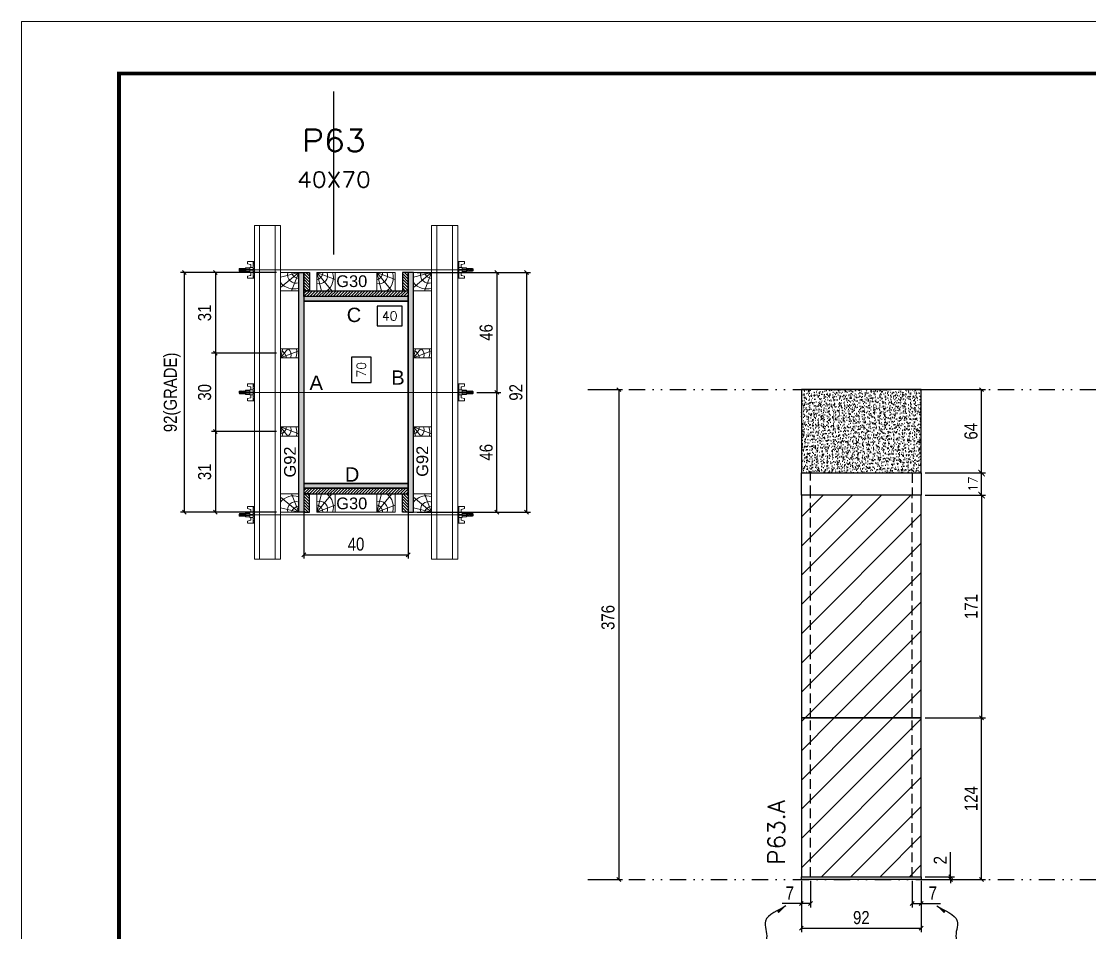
# Model space of a CAD drawing. Extents: x 2949 to 9230, y 1140 to 12527.
# Drawn here: x 7718 to 8537, y 6084 to 6784 of the extents above; entities that cross this region are included whole.
import ezdxf
from ezdxf.enums import TextEntityAlignment as Align

# ---------------------------------------------------------------- set-up
doc = ezdxf.new("R2010")
doc.units = 0
for name, pattern in [('DASHED', [0.75, 0.5, -0.25]), ('DIVIDE2', [0.625, 0.25, -0.125, 0, -0.125, 0, -0.125]), ('HIDDEN', [0.375, 0.25, -0.125])]:
    doc.linetypes.add(name, pattern=pattern)
for name, color, linetype in [('CHAPA', 1, 'Continuous'), ('COTA', 241, 'Continuous'), ('cotas', 4, 'Continuous'), ('MEIO_PONT', 93, 'Continuous'), ('Nível', 160, 'Continuous'), ('Painéis', 200, 'Continuous'), ('SARRAFO', 251, 'Continuous'), ('Sarrafo de Pressão', 42, 'HIDDEN'), ('Texto de Titulo', 7, 'Continuous'), ('Texto Qtd Sarr', 242, 'Continuous'), ('TEXTO_GERAL', 7, 'Continuous')]:
    doc.layers.add(name, color=color, linetype=linetype)
for name, color, linetype, lineweight in [('Folhas', 255, 'Continuous', 9), ('Hachura', 251, 'Continuous', 9), ('Madeira', 126, 'Continuous', 18), ('Perfil Metálico', 224, 'Continuous', 18), ('SARRAFO DE PRESSAO', 251, 'DASHED', 9), ('Texto Seção', 7, 'Continuous', 15)]:
    doc.layers.add(name, color=color, linetype=linetype, lineweight=lineweight)
doc.styles.add('ARIAL', font='arial.ttf')
doc.styles.add('COTA TECNICA', font='techl___.ttf', dxfattribs={"height": 10})
doc.styles.add('COTA TECNICA 2X', font='techl___.ttf', dxfattribs={"height": 10})
doc.styles.add('COTA TECNICA-50', font='techl___.ttf', dxfattribs={"height": 10})
doc.styles.add('REGUA-120', font='ROMANS.shx', dxfattribs={"height": 15})
doc.styles.add('ROMANS', font='romans.shx')
doc.styles.add('SANSSERIF', font='sas_____.pfb')
doc.styles.get("Standard").update_dxf_attribs({"font": 'arial.ttf'})
doc.dimstyles.new('COTA PAINEL-50', dxfattribs={"dimtxt": 10, "dimasz": 3, "dimexe": 3, "dimexo": 3, "dimgap": 3, "dimtad": 1, "dimdec": 1, "dimzin": 12, "dimdsep": 46, "dimtxsty": 'COTA TECNICA-50', "dimblk1": 'OBLIQUE', "dimblk2": 'OBLIQUE', "dimsah": 1, "dimcen": 0.9, "dimclrd": 4, "dimclre": 4, "dimclrt": 240, "dimadec": 1, "dimazin": 3, "dimtfac": 1, "dimtdec": 1, "dimtmove": 0, "dimatfit": 3, "dimfxl": 1, "dimtolj": 1, "dimtzin": 12, "dimarcsym": 0})
doc.dimstyles.new('Cota Paínel', dxfattribs={"dimtxt": 7, "dimasz": 5, "dimexe": 3, "dimexo": 3, "dimgap": 3, "dimtad": 1, "dimdec": 1, "dimzin": 12, "dimdsep": 46, "dimtxsty": 'ROMANS', "dimblk": 'ARCHTICK', "dimcen": 0, "dimclrd": 4, "dimclre": 4, "dimclrt": 1, "dimadec": 1, "dimazin": 3, "dimtfac": 1, "dimtdec": 1, "dimtmove": 0, "dimatfit": 3, "dimldrblk": 'OBLIQUE', "dimfxl": 1, "dimtolj": 1, "dimtzin": 12, "dimarcsym": 0})
doc.dimstyles.new('PAINEL', dxfattribs={"dimtxt": 10, "dimasz": 3, "dimexe": 3, "dimexo": 3, "dimgap": 3, "dimtad": 1, "dimdec": 1, "dimzin": 12, "dimdsep": 46, "dimtxsty": 'COTA TECNICA', "dimblk1": 'OBLIQUE', "dimblk2": 'OBLIQUE', "dimsah": 1, "dimcen": 0.9, "dimclrd": 4, "dimclre": 4, "dimclrt": 240, "dimadec": 1, "dimazin": 3, "dimtfac": 1, "dimtdec": 1, "dimtmove": 0, "dimatfit": 3, "dimfxl": 1, "dimtolj": 1, "dimtzin": 12, "dimarcsym": 0})
doc.dimstyles.new('SECAO PILAR', dxfattribs={"dimtxt": 10, "dimasz": 3, "dimexe": 3, "dimexo": 3, "dimgap": 3, "dimtad": 1, "dimdec": 1, "dimlfac": 0.5, "dimzin": 12, "dimdsep": 46, "dimtxsty": 'COTA TECNICA 2X', "dimblk1": 'OBLIQUE', "dimblk2": 'OBLIQUE', "dimsah": 1, "dimcen": 0.9, "dimclrd": 256, "dimclre": 256, "dimclrt": 256, "dimadec": 1, "dimazin": 3, "dimtfac": 1, "dimtdec": 1, "dimtmove": 0, "dimatfit": 3, "dimfxl": 1, "dimtolj": 1, "dimtzin": 12, "dimarcsym": 0})
doc.dimstyles.new('SECÇÃO 2', dxfattribs={"dimtxt": 7, "dimasz": 6, "dimexe": 0.18, "dimexo": 2, "dimgap": -4, "dimtad": 3, "dimdec": 1, "dimlfac": 0.5, "dimzin": 12, "dimdsep": 46, "dimtxsty": 'ROMANS', "dimblk": 'ARCHTICK', "dimcen": 0.09, "dimse1": 1, "dimse2": 1, "dimsd1": 1, "dimsd2": 1, "dimclrd": 180, "dimclre": 5, "dimclrt": 1, "dimadec": 0, "dimazin": 3, "dimtfac": 1, "dimtdec": 1, "dimtofl": 0, "dimtmove": 0, "dimatfit": 3, "dimldrblk": 'ARCHTICK', "dimfxl": 1, "dimtolj": 1, "dimtzin": 0, "dimarcsym": 0})
doc.dimstyles.get("Standard").update_dxf_attribs({"dimtxt": 0.18, "dimasz": 0.18, "dimexe": 0.18, "dimexo": 0.0625, "dimgap": 0.09, "dimtad": 0, "dimtih": 1, "dimtoh": 1, "dimdec": 4, "dimzin": 0, "dimdsep": 46, "dimtxsty": 'Standard', "dimcen": 0.09, "dimadec": 0, "dimazin": 0, "dimtfac": 1, "dimtdec": 4, "dimtofl": 0, "dimtmove": 0, "dimatfit": 3, "dimfxl": 1, "dimtolj": 1, "dimtzin": 0, "dimarcsym": 0})
pattern_1 = [(45, (-126071.967, -22713.47), (-11.2253202, 11.2253202), [])]

# ---------------------------------------------------------------- blocks, each defined once
blk = doc.blocks.new('9999999999')
at = {"layer": 'Folhas'}
blk.add_lwpolyline([(98138.98, 34190.21), (99623.98, 34190.21), (99623.98, 35240.21), (98138.98, 35240.21)], close=True, dxfattribs=at)
at = {"layer": 'Folhas', "color": 30, "const_width": 3}
blk.add_lwpolyline([(98213.98, 34230.21), (99583.98, 34230.21), (99583.98, 35200.21), (98213.98, 35200.21)], close=True, dxfattribs=at)
blk = doc.blocks.new('titulo1')
at = {"layer": 'Defpoints', "color": 252, "linetype": 'HIDDEN', "ltscale": 2}
blk.add_line((0, 0), (0, 125), dxfattribs=at)
at = {"layer": 'Defpoints', "style": 'ROMANS', "oblique": 15}
blk.add_attdef('FOLHA', text='', height=10, dxfattribs=at).set_placement((0, 15.58), align=Align.MIDDLE_CENTER)
at = {"layer": 'Texto Qtd Sarr', "color": 3, "style": 'ROMANS', "oblique": 15}
for tag, height, p in [('TITULO', 17, (0, 71.45)), ('SEÇÃO', 12, (0, 41.55))]:
    blk.add_attdef(tag, text='', height=height, dxfattribs=at).set_placement(p, align=Align.MIDDLE_CENTER)
blk = doc.blocks.new('_Oblique')
at = {"color": 0, "linetype": 'ByBlock', "lineweight": -2}
blk.add_line((-0.5, -0.5), (0.5, 0.5), dxfattribs=at)
blk = doc.blocks.new('*D1017')
at = {"layer": 'cotas', "color": 4, "linetype": 'ByBlock', "lineweight": -2, "transparency": 16777216}
for p, q in [((8155.19, 6501.14), (8178.91, 6501.14)), ((8175.91, 6501.14), (8175.91, 6125.14)), ((8155.19, 6125.14), (8178.91, 6125.14))]:
    blk.add_line(p, q, dxfattribs=at)
at = {"layer": 'Defpoints', "color": 0, "linetype": 'ByBlock', "transparency": 16777216}
for p in [(8152.19, 6501.14), (8152.19, 6125.14), (8175.91, 6125.14)]:
    blk.add_point(p, dxfattribs=at)
at = {"layer": 'cotas', "color": 4, "linetype": 'ByBlock', "lineweight": -2, "transparency": 16777216, "xscale": 3, "yscale": 3, "zscale": 3}
for p, rotation in [((8175.91, 6501.14), 90), ((8175.91, 6125.14), 270)]:
    blk.add_blockref('_Oblique', p, dxfattribs=dict(at, rotation=rotation))
at = {"layer": 'cotas', "color": 240, "linetype": 'ByBlock', "transparency": 16777216, "insert": (8167.69, 6326.23), "char_height": 10, "attachment_point": 5, "rotation": 90, "style": 'COTA TECNICA'}
blk.add_mtext('\\A1;376', dxfattribs=at)
blk = doc.blocks.new('*D724')
at = {"layer": 'COTA', "color": 180, "lineweight": -2, "transparency": 16777216}
for p, q in [((7985.84, 6526.07), (7970.84, 6526.07)), ((7970.84, 6526.07), (7970.84, 6506.74)), ((7985.84, 6506.74), (7985.84, 6526.07)), ((7970.84, 6506.74), (7985.84, 6506.74))]:
    blk.add_line(p, q, dxfattribs=at)
at = {"layer": 'Defpoints', "color": 0, "transparency": 16777216}
for p in [(7934.33, 6569.04), (7934.33, 6429.04), (7989.84, 6429.04)]:
    blk.add_point(p, dxfattribs=at)
at = {"layer": 'COTA', "color": 1, "transparency": 16777216, "insert": (7978.34, 6516.41), "char_height": 7, "attachment_point": 5, "rotation": 90, "style": 'ROMANS'}
blk.add_mtext('\\A1;70', dxfattribs=at)
blk = doc.blocks.new('_ArchTick')
at = {"color": 0, "linetype": 'ByBlock', "const_width": 0.15}
blk.add_lwpolyline([(-0.5, -0.5), (0.5, 0.5)], dxfattribs=at)
blk = doc.blocks.new('*D736')
at = {"layer": 'COTA', "lineweight": -2, "transparency": 16777216}
for p, q in [((8021.33, 6591.04), (8108.1, 6591.04)), ((8105.1, 6591.04), (8105.1, 6407.04)), ((8021.33, 6407.04), (8108.1, 6407.04))]:
    blk.add_line(p, q, dxfattribs=at)
at = {"layer": 'Defpoints', "color": 0, "transparency": 16777216}
for p in [(8018.33, 6591.04), (8018.33, 6407.04), (8105.1, 6407.04)]:
    blk.add_point(p, dxfattribs=at)
at = {"layer": 'COTA', "lineweight": -2, "transparency": 16777216, "xscale": 3, "yscale": 3, "zscale": 3}
for p, rotation in [((8105.1, 6591.04), 90), ((8105.1, 6407.04), 270)]:
    blk.add_blockref('_Oblique', p, dxfattribs=dict(at, rotation=rotation))
at = {"layer": 'COTA', "transparency": 16777216, "insert": (8097.02, 6499.04), "char_height": 10, "attachment_point": 5, "rotation": 90, "style": 'COTA TECNICA 2X'}
blk.add_mtext('\\A1;92', dxfattribs=at)
blk = doc.blocks.new('*D737')
at = {"layer": 'COTA', "lineweight": -2, "transparency": 16777216}
for p, q in [((8055.33, 6591.04), (8085.33, 6591.04)), ((8082.33, 6591.04), (8082.33, 6499.04)), ((8067.13, 6499.04), (8085.33, 6499.04))]:
    blk.add_line(p, q, dxfattribs=at)
at = {"layer": 'Defpoints', "color": 0, "transparency": 16777216}
for p in [(8052.33, 6591.04), (8064.13, 6499.04), (8082.33, 6499.04)]:
    blk.add_point(p, dxfattribs=at)
at = {"layer": 'COTA', "lineweight": -2, "transparency": 16777216, "xscale": 3, "yscale": 3, "zscale": 3}
for p, rotation in [((8082.33, 6591.04), 90), ((8082.33, 6499.04), 270)]:
    blk.add_blockref('_Oblique', p, dxfattribs=dict(at, rotation=rotation))
at = {"layer": 'COTA', "transparency": 16777216, "insert": (8074.23, 6545.04), "char_height": 10, "attachment_point": 5, "rotation": 90, "style": 'COTA TECNICA 2X'}
blk.add_mtext('\\A1;46', dxfattribs=at)
blk = doc.blocks.new('*D738')
at = {"layer": 'COTA', "lineweight": -2, "transparency": 16777216}
for p, q in [((8067.13, 6499.04), (8085.33, 6499.04)), ((8082.33, 6407.04), (8082.33, 6499.04)), ((8055.33, 6407.04), (8085.33, 6407.04))]:
    blk.add_line(p, q, dxfattribs=at)
at = {"layer": 'Defpoints', "color": 0, "transparency": 16777216}
for p in [(8064.13, 6499.04), (8082.33, 6499.04), (8052.33, 6407.04)]:
    blk.add_point(p, dxfattribs=at)
at = {"layer": 'COTA', "lineweight": -2, "transparency": 16777216, "xscale": 3, "yscale": 3, "zscale": 3}
for p, rotation in [((8082.33, 6499.04), 90), ((8082.33, 6407.04), 270)]:
    blk.add_blockref('_Oblique', p, dxfattribs=dict(at, rotation=rotation))
at = {"layer": 'COTA', "transparency": 16777216, "insert": (8074.23, 6453.04), "char_height": 10, "attachment_point": 5, "rotation": 90, "style": 'COTA TECNICA 2X'}
blk.add_mtext('\\A1;46', dxfattribs=at)
blk = doc.blocks.new('*D739')
at = {"layer": 'COTA', "color": 180, "lineweight": -2, "transparency": 16777216}
for p, q in [((8009.83, 6565.24), (7990.5, 6565.24)), ((7990.5, 6565.24), (7990.5, 6550.24)), ((8009.83, 6550.24), (8009.83, 6565.24)), ((7990.5, 6550.24), (8009.83, 6550.24))]:
    blk.add_line(p, q, dxfattribs=at)
at = {"layer": 'Defpoints', "color": 0, "transparency": 16777216}
for p in [(7934.33, 6569.04), (8014.33, 6569.04), (8014.33, 6546.24)]:
    blk.add_point(p, dxfattribs=at)
at = {"layer": 'COTA', "color": 1, "transparency": 16777216, "insert": (8000.16, 6557.74), "char_height": 7, "attachment_point": 5, "style": 'ROMANS'}
blk.add_mtext('\\A1;40', dxfattribs=at)
blk = doc.blocks.new('PONTALETE')
at = {"layer": 'Madeira'}
for q in [(2.71, 7), (7, 5.76), (7, 1.74)]:
    blk.add_line((0, 0), q, dxfattribs=at)
blk.add_lwpolyline([(0, 0), (7, 0), (7, 7), (0, 7)], close=True, dxfattribs=at)
for centre, radius, start, end in [((2.04, 0.06), 6.23, 37.2818, 109.0913), ((1.09, 0.9), 3.19, 343.603, 109.9847), ((-0.21, -0.78), 3.09, 14.6322, 86.0383)]:
    blk.add_arc(centre, radius, start, end, dxfattribs=at)
blk = doc.blocks.new('*D740')
at = {"layer": 'COTA', "lineweight": -2, "transparency": 16777216}
for p, q in [((7913.33, 6591.04), (7839.55, 6591.04)), ((7842.55, 6591.04), (7842.55, 6407.04)), ((7913.33, 6407.04), (7839.55, 6407.04))]:
    blk.add_line(p, q, dxfattribs=at)
at = {"layer": 'Defpoints', "color": 0, "transparency": 16777216}
for p in [(7916.33, 6591.04), (7842.55, 6407.04), (7916.33, 6407.04)]:
    blk.add_point(p, dxfattribs=at)
at = {"layer": 'COTA', "lineweight": -2, "transparency": 16777216, "xscale": 3, "yscale": 3, "zscale": 3}
for p, rotation in [((7842.55, 6591.04), 90), ((7842.55, 6407.04), 270)]:
    blk.add_blockref('_Oblique', p, dxfattribs=dict(at, rotation=rotation))
at = {"layer": 'COTA', "transparency": 16777216, "insert": (7833.33, 6499.04), "char_height": 10, "attachment_point": 5, "rotation": 90, "style": 'COTA TECNICA 2X'}
blk.add_mtext('\\A1;92(GRADE)', dxfattribs=at)
blk = doc.blocks.new('MEIO PONTALETE')
at = {"layer": 'Madeira'}
for q in [(2.71, 7), (3.5, 2.88), (3.5, 0.87)]:
    blk.add_line((0, 0), q, dxfattribs=at)
blk.add_lwpolyline([(0, 0), (3.5, 0), (3.5, 7), (0, 7)], close=True, dxfattribs=at)
for centre, radius, start, end in [((2.04, 0.06), 6.23, 76.4499, 109.0913), ((1.09, 0.9), 3.19, 40.9063, 109.9847), ((-0.21, -0.78), 3.09, 14.6322, 86.0383)]:
    blk.add_arc(centre, radius, start, end, dxfattribs=at)
blk = doc.blocks.new('*D741')
at = {"layer": 'COTA', "lineweight": -2, "transparency": 16777216}
for p, q in [((7913.33, 6469.04), (7863.39, 6469.04)), ((7866.39, 6469.04), (7866.39, 6407.04)), ((7913.33, 6407.04), (7863.39, 6407.04))]:
    blk.add_line(p, q, dxfattribs=at)
at = {"layer": 'Defpoints', "color": 0, "transparency": 16777216}
for p in [(7916.33, 6469.04), (7866.39, 6407.04), (7916.33, 6407.04)]:
    blk.add_point(p, dxfattribs=at)
at = {"layer": 'COTA', "lineweight": -2, "transparency": 16777216, "xscale": 3, "yscale": 3, "zscale": 3}
for p, rotation in [((7866.39, 6469.04), 90), ((7866.39, 6407.04), 270)]:
    blk.add_blockref('_Oblique', p, dxfattribs=dict(at, rotation=rotation))
at = {"layer": 'COTA', "transparency": 16777216, "insert": (7858.17, 6438.04), "char_height": 10, "attachment_point": 5, "rotation": 90, "style": 'COTA TECNICA 2X'}
blk.add_mtext('\\A1;31', dxfattribs=at)
blk = doc.blocks.new('C')
at = {"layer": 'Hachura', "color": 0}
for p, q in [((0, 3.22), (0, -3.22)), ((0.45, 3.22), (0, 3.22)), ((0.46, 3.16), (0, 3.16)), ((0.46, 3.05), (0, 3.05)), ((0.46, 2.88), (0, 2.88)), ((0, 2.75), (0, -1.16)), ((0.46, 2.65), (0, 2.65)), ((0.46, 2.23), (0, 2.23)), ((0.46, 1.51), (0, 1.51)), ((0.39, 0.49), (0.17, 0.49)), ((0.45, -3.23), (0.45, 3.22)), ((0.45, 3.22), (2.58, 3.22)), ((1.74, 0.97), (0.45, 0.97)), ((1.45, 0.1), (0.45, 0.1)), ((1.35, 1.94), (1.35, 0.96)), ((2.58, 2.39), (1.47, 2.09)), ((1.74, -0.97), (1.74, 0.97)), ((1.74, 0.97), (1.74, 0.84)), ((1.74, 0.97), (1.74, 0.84)), ((1.74, 0.84), (3.35, 0.84)), ((3.35, 0.45), (1.74, 0.45)), ((2.58, 3.22), (2.58, 2.39)), ((3.32, 0.84), (3.32, -0.84)), ((3.35, 0.84), (3.35, -0.84)), ((3.68, 0.45), (3.35, 0.45)), ((3.84, -0.52), (3.35, 0.45)), ((3.35, 0.06), (3.67, -0.57)), ((3.68, 0.45), (4.16, -0.52)), ((3.72, 0.5), (4.25, -0.57)), ((4.37, -0.55), (3.83, 0.53)), ((4.15, 0.45), (3.93, 0.45)), ((4.42, -0.52), (3.93, 0.45)), ((4.15, 0.45), (4.26, 0.45)), ((4.26, 0.45), (4.74, -0.52)), ((4.3, 0.5), (4.83, -0.57)), ((4.95, -0.55), (4.41, 0.53)), ((4.51, 0.45), (4.84, 0.45)), ((5, -0.52), (4.51, 0.45)), ((4.84, 0.45), (5.32, -0.52)), ((4.88, 0.5), (5.41, -0.57)), ((5.53, -0.55), (4.99, 0.53)), ((5.58, -0.52), (5.09, 0.45)), ((5.42, 0.45), (5.09, 0.45)), ((5.58, -0.52), (5.09, 0.45)), ((5.42, 0.45), (5.74, -0.19)), ((5.46, 0.5), (5.74, -0.07)), ((5.74, 0.19), (5.57, 0.53)), ((5.74, 0.32), (5.68, 0.45)), ((5.68, 0.45), (5.74, 0.45)), ((5.74, 0.45), (5.9, 0.29)), ((5.74, 0.45), (5.74, -0.52)), ((5.9, -0.36), (5.9, 0.29)), ((0.45, 0), (0, 0)), ((0.46, -1.52), (0, -1.52)), ((0.46, -2.23), (0, -2.23)), ((0.46, -2.65), (0, -2.65)), ((0.46, -2.88), (0, -2.88)), ((0.46, -3.05), (0, -3.05)), ((0.46, -3.16), (0, -3.16)), ((0, -3.22), (2.57, -3.22)), ((0.08, -0.48), (0.29, -0.48)), ((0.29, -0.48), (0.4, -0.48)), ((0.45, 0), (0.45, -0.97)), ((0.45, -0.16), (1.45, -0.16)), ((0.45, -0.65), (0.45, -0.32)), ((0.45, -3.23), (0.45, -0.65)), ((0.45, -0.97), (1.74, -0.97)), ((1.35, -1.94), (1.35, -0.97)), ((2.58, -2.39), (1.47, -2.1)), ((3.35, -0.32), (1.74, -0.32)), ((3.35, -0.84), (1.74, -0.84)), ((2.58, -3.23), (2.58, -2.39)), ((3.35, -0.07), (3.58, -0.52)), ((3.35, -0.52), (3.58, -0.52)), ((3.84, -0.52), (4.16, -0.52)), ((4.42, -0.52), (4.74, -0.52)), ((4.63, -0.52), (4.74, -0.52)), ((5, -0.52), (5.32, -0.52)), ((5.58, -0.52), (5.74, -0.52)), ((5.74, -0.52), (5.9, -0.36)), ((5.74, -0.52), (5.74, -0.52))]:
    blk.add_line(p, q, dxfattribs=at)
for centre, radius, start, end in [((1.52, 1.94), 0.161, 104.7436, 180), ((1.44, -0.03), 0.129, 272.695, 87.305), ((3.81, 0.39), 0.143, 25.5688, 154.4312), ((4.39, 0.39), 0.143, 25.5688, 154.4312), ((4.97, 0.39), 0.143, 25.5688, 154.4312), ((5.55, 0.39), 0.143, 25.5688, 154.4312), ((0.17, -0.37), 0.174, 221.744, 317.8592), ((1.52, -1.94), 0.161, 180, 255.2564), ((3.71, -0.4), 0.174, 222.1408, 318.256), ((4.29, -0.4), 0.174, 222.1408, 318.256), ((4.87, -0.4), 0.174, 222.1408, 318.256), ((5.45, -0.4), 0.174, 222.1408, 318.256), ((5.61, -0.4), 0.174, 317.8592, 318.256)]:
    blk.add_arc(centre, radius, start, end, dxfattribs=at)
blk = doc.blocks.new('*D742')
at = {"layer": 'COTA', "lineweight": -2, "transparency": 16777216}
for p, q in [((7913.33, 6591.04), (7863.39, 6591.04)), ((7866.39, 6591.04), (7866.39, 6529.04)), ((7913.33, 6529.04), (7863.39, 6529.04))]:
    blk.add_line(p, q, dxfattribs=at)
at = {"layer": 'Defpoints', "color": 0, "transparency": 16777216}
for p in [(7916.33, 6591.04), (7866.39, 6529.04), (7916.33, 6529.04)]:
    blk.add_point(p, dxfattribs=at)
at = {"layer": 'COTA', "lineweight": -2, "transparency": 16777216, "xscale": 3, "yscale": 3, "zscale": 3}
for p, rotation in [((7866.39, 6591.04), 90), ((7866.39, 6529.04), 270)]:
    blk.add_blockref('_Oblique', p, dxfattribs=dict(at, rotation=rotation))
at = {"layer": 'COTA', "transparency": 16777216, "insert": (7858.17, 6560.04), "char_height": 10, "attachment_point": 5, "rotation": 90, "style": 'COTA TECNICA 2X'}
blk.add_mtext('\\A1;31', dxfattribs=at)
blk = doc.blocks.new('*D743')
at = {"layer": 'COTA', "lineweight": -2, "transparency": 16777216}
for p, q in [((7913.33, 6529.04), (7863.39, 6529.04)), ((7866.39, 6529.04), (7866.39, 6469.04)), ((7913.33, 6469.04), (7863.39, 6469.04))]:
    blk.add_line(p, q, dxfattribs=at)
at = {"layer": 'Defpoints', "color": 0, "transparency": 16777216}
for p in [(7916.33, 6529.04), (7866.39, 6469.04), (7916.33, 6469.04)]:
    blk.add_point(p, dxfattribs=at)
at = {"layer": 'COTA', "lineweight": -2, "transparency": 16777216, "xscale": 3, "yscale": 3, "zscale": 3}
for p, rotation in [((7866.39, 6529.04), 90), ((7866.39, 6469.04), 270)]:
    blk.add_blockref('_Oblique', p, dxfattribs=dict(at, rotation=rotation))
at = {"layer": 'COTA', "transparency": 16777216, "insert": (7858.17, 6499.04), "char_height": 10, "attachment_point": 5, "rotation": 90, "style": 'COTA TECNICA 2X'}
blk.add_mtext('\\A1;30', dxfattribs=at)
blk = doc.blocks.new('*D1021')
at = {"layer": 'COTA', "lineweight": -2, "transparency": 16777216}
for p, q in [((7934.33, 6422.44), (7934.33, 6371.4)), ((8014.33, 6422.44), (8014.33, 6371.4)), ((7934.33, 6374.4), (8014.33, 6374.4))]:
    blk.add_line(p, q, dxfattribs=at)
at = {"layer": 'Defpoints', "color": 0, "transparency": 16777216}
for p in [(7934.33, 6425.44), (8014.33, 6425.44), (8014.33, 6374.4)]:
    blk.add_point(p, dxfattribs=at)
at = {"layer": 'COTA', "lineweight": -2, "transparency": 16777216, "xscale": 3, "yscale": 3, "zscale": 3, "rotation": 180}
blk.add_blockref('_Oblique', (7934.33, 6374.4), dxfattribs=at)
at = {"layer": 'COTA', "lineweight": -2, "transparency": 16777216, "xscale": 3, "yscale": 3, "zscale": 3}
blk.add_blockref('_Oblique', (8014.33, 6374.4), dxfattribs=at)
at = {"layer": 'COTA', "transparency": 16777216, "insert": (7974.33, 6382.5), "char_height": 10, "attachment_point": 5, "style": 'COTA TECNICA 2X'}
blk.add_mtext('\\A1;40', dxfattribs=at)
blk = doc.blocks.new('*D333')
at = {"layer": 'COTA', "color": 4, "lineweight": -2, "transparency": 16777216}
for p, q in [((8316.04, 6124.14), (8316.04, 6084.69)), ((8408.04, 6124.14), (8408.04, 6084.69)), ((8316.04, 6087.69), (8408.04, 6087.69))]:
    blk.add_line(p, q, dxfattribs=at)
at = {"layer": 'Defpoints', "color": 0, "transparency": 16777216}
for p in [(8316.04, 6127.14), (8408.04, 6127.14), (8408.04, 6087.69)]:
    blk.add_point(p, dxfattribs=at)
at = {"layer": 'COTA', "color": 4, "lineweight": -2, "transparency": 16777216, "xscale": 3, "yscale": 3, "zscale": 3, "rotation": 180}
blk.add_blockref('_Oblique', (8316.04, 6087.69), dxfattribs=at)
at = {"layer": 'COTA', "color": 4, "lineweight": -2, "transparency": 16777216, "xscale": 3, "yscale": 3, "zscale": 3}
blk.add_blockref('_Oblique', (8408.04, 6087.69), dxfattribs=at)
at = {"layer": 'COTA', "color": 240, "transparency": 16777216, "insert": (8362.04, 6095.78), "char_height": 10, "attachment_point": 5, "style": 'COTA TECNICA'}
blk.add_mtext('\\A1;92', dxfattribs=at)
blk = doc.blocks.new('*D334')
at = {"layer": 'COTA', "color": 4, "lineweight": -2, "transparency": 16777216}
for p, q in [((8411.04, 6501.14), (8457.28, 6501.14)), ((8454.28, 6437.14), (8454.28, 6501.14)), ((8411.04, 6437.14), (8457.28, 6437.14))]:
    blk.add_line(p, q, dxfattribs=at)
at = {"layer": 'Defpoints', "color": 0, "transparency": 16777216}
for p in [(8408.04, 6501.14), (8454.28, 6501.14), (8408.04, 6437.14)]:
    blk.add_point(p, dxfattribs=at)
at = {"layer": 'COTA', "color": 4, "lineweight": -2, "transparency": 16777216, "xscale": 3, "yscale": 3, "zscale": 3}
for p, rotation in [((8454.28, 6501.14), 90), ((8454.28, 6437.14), 270)]:
    blk.add_blockref('_Oblique', p, dxfattribs=dict(at, rotation=rotation))
at = {"layer": 'COTA', "color": 240, "transparency": 16777216, "insert": (8446.18, 6469.14), "char_height": 10, "attachment_point": 5, "rotation": 90, "style": 'COTA TECNICA'}
blk.add_mtext('\\A1;64', dxfattribs=at)
blk = doc.blocks.new('*D335')
at = {"layer": 'COTA', "color": 4, "lineweight": -2, "transparency": 16777216}
for p, q in [((8323.04, 6124.14), (8323.04, 6103.63)), ((8316.04, 6122.14), (8316.04, 6103.63)), ((8316.04, 6106.63), (8301.31, 6106.63)), ((8323.04, 6106.63), (8316.04, 6106.63))]:
    blk.add_line(p, q, dxfattribs=at)
at = {"layer": 'Defpoints', "color": 0, "transparency": 16777216}
for p in [(8316.04, 6125.14), (8323.04, 6127.14), (8316.04, 6106.63)]:
    blk.add_point(p, dxfattribs=at)
at = {"layer": 'COTA', "color": 4, "lineweight": -2, "transparency": 16777216, "xscale": 3, "yscale": 3, "zscale": 3, "rotation": 180}
blk.add_blockref('_Oblique', (8316.04, 6106.63), dxfattribs=at)
at = {"layer": 'COTA', "color": 4, "lineweight": -2, "transparency": 16777216, "xscale": 3, "yscale": 3, "zscale": 3}
blk.add_blockref('_Oblique', (8323.04, 6106.63), dxfattribs=at)
at = {"layer": 'COTA', "color": 240, "transparency": 16777216, "insert": (8307.18, 6114.71), "char_height": 10, "attachment_point": 5, "style": 'COTA TECNICA-50'}
blk.add_mtext('\\A1;7', dxfattribs=at)
blk = doc.blocks.new('*D336')
at = {"layer": 'COTA', "color": 4, "lineweight": -2, "transparency": 16777216}
for p, q in [((8401.04, 6124.14), (8401.04, 6103.63)), ((8408.04, 6122.14), (8408.04, 6103.63)), ((8401.04, 6106.63), (8408.04, 6106.63)), ((8408.04, 6106.63), (8422.77, 6106.63))]:
    blk.add_line(p, q, dxfattribs=at)
at = {"layer": 'Defpoints', "color": 0, "transparency": 16777216}
for p in [(8401.04, 6127.14), (8408.04, 6125.14), (8408.04, 6106.63)]:
    blk.add_point(p, dxfattribs=at)
at = {"layer": 'COTA', "color": 4, "lineweight": -2, "transparency": 16777216, "xscale": 3, "yscale": 3, "zscale": 3, "rotation": 180}
blk.add_blockref('_Oblique', (8401.04, 6106.63), dxfattribs=at)
at = {"layer": 'COTA', "color": 4, "lineweight": -2, "transparency": 16777216, "xscale": 3, "yscale": 3, "zscale": 3}
blk.add_blockref('_Oblique', (8408.04, 6106.63), dxfattribs=at)
at = {"layer": 'COTA', "color": 240, "transparency": 16777216, "insert": (8416.91, 6114.71), "char_height": 10, "attachment_point": 5, "style": 'COTA TECNICA-50'}
blk.add_mtext('\\A1;7', dxfattribs=at)
blk = doc.blocks.new('*D337')
at = {"layer": 'COTA', "color": 4, "lineweight": -2, "transparency": 16777216}
for p, q in [((8411.04, 6249.14), (8457.28, 6249.14)), ((8454.28, 6125.14), (8454.28, 6249.14)), ((8411.04, 6125.14), (8457.28, 6125.14))]:
    blk.add_line(p, q, dxfattribs=at)
at = {"layer": 'Defpoints', "color": 0, "transparency": 16777216}
for p in [(8408.04, 6249.14), (8454.28, 6249.14), (8408.04, 6125.14)]:
    blk.add_point(p, dxfattribs=at)
at = {"layer": 'COTA', "color": 4, "lineweight": -2, "transparency": 16777216, "xscale": 3, "yscale": 3, "zscale": 3}
for p, rotation in [((8454.28, 6249.14), 90), ((8454.28, 6125.14), 270)]:
    blk.add_blockref('_Oblique', p, dxfattribs=dict(at, rotation=rotation))
at = {"layer": 'COTA', "color": 240, "transparency": 16777216, "insert": (8446.21, 6187.14), "char_height": 10, "attachment_point": 5, "rotation": 90, "style": 'COTA TECNICA-50'}
blk.add_mtext('\\A1;124', dxfattribs=at)
blk = doc.blocks.new('*D338')
at = {"layer": 'COTA', "color": 4, "lineweight": -2, "transparency": 16777216}
for p, q in [((8430.57, 6127.14), (8430.57, 6145.94)), ((8411.04, 6127.14), (8433.57, 6127.14)), ((8411.04, 6125.14), (8433.57, 6125.14)), ((8430.57, 6125.14), (8430.57, 6127.14)), ((8430.57, 6125.14), (8430.57, 6122.14))]:
    blk.add_line(p, q, dxfattribs=at)
at = {"layer": 'Defpoints', "color": 0, "transparency": 16777216}
for p in [(8408.04, 6127.14), (8408.04, 6125.14), (8430.57, 6125.14)]:
    blk.add_point(p, dxfattribs=at)
at = {"layer": 'COTA', "color": 4, "lineweight": -2, "transparency": 16777216, "xscale": 3, "yscale": 3, "zscale": 3}
for p, rotation in [((8430.57, 6127.14), 270), ((8430.57, 6125.14), 90)]:
    blk.add_blockref('_Oblique', p, dxfattribs=dict(at, rotation=rotation))
at = {"layer": 'COTA', "color": 240, "transparency": 16777216, "insert": (8422.57, 6139.89), "char_height": 10, "attachment_point": 5, "rotation": 90, "style": 'COTA TECNICA-50'}
blk.add_mtext('\\A1;2', dxfattribs=at)
blk = doc.blocks.new('*D339')
at = {"layer": 'COTA', "color": 4, "linetype": 'ByBlock', "lineweight": -2, "transparency": 16777216}
for p, q in [((8411.04, 6420.14), (8457.28, 6420.14)), ((8454.28, 6420.14), (8454.28, 6249.14)), ((8411.04, 6249.14), (8457.28, 6249.14))]:
    blk.add_line(p, q, dxfattribs=at)
at = {"layer": 'Defpoints', "color": 0, "linetype": 'ByBlock', "transparency": 16777216}
for p in [(8408.04, 6420.14), (8408.04, 6249.14), (8454.28, 6249.14)]:
    blk.add_point(p, dxfattribs=at)
at = {"layer": 'COTA', "color": 4, "linetype": 'ByBlock', "lineweight": -2, "transparency": 16777216, "xscale": 3, "yscale": 3, "zscale": 3}
for p, rotation in [((8454.28, 6420.14), 90), ((8454.28, 6249.14), 270)]:
    blk.add_blockref('_Oblique', p, dxfattribs=dict(at, rotation=rotation))
at = {"layer": 'COTA', "color": 240, "linetype": 'ByBlock', "transparency": 16777216, "insert": (8446.21, 6334.64), "char_height": 10, "attachment_point": 5, "rotation": 90, "style": 'COTA TECNICA'}
blk.add_mtext('\\A1;171', dxfattribs=at)
blk = doc.blocks.new('*D1091')
at = {"layer": 'COTA', "color": 4, "lineweight": -2, "transparency": 16777216}
for p, q in [((8411.04, 6437.14), (8457.28, 6437.14)), ((8454.28, 6420.14), (8454.28, 6437.14)), ((8411.04, 6420.14), (8457.28, 6420.14))]:
    blk.add_line(p, q, dxfattribs=at)
at = {"layer": 'Defpoints', "color": 0, "transparency": 16777216}
for p in [(8408.04, 6437.14), (8454.28, 6437.14), (8408.04, 6420.14)]:
    blk.add_point(p, dxfattribs=at)
at = {"layer": 'COTA', "color": 4, "lineweight": -2, "transparency": 16777216, "xscale": 5, "yscale": 5, "zscale": 5}
for p, rotation in [((8454.28, 6437.14), 90), ((8454.28, 6420.14), 270)]:
    blk.add_blockref('_ArchTick', p, dxfattribs=dict(at, rotation=rotation))
at = {"layer": 'COTA', "color": 1, "transparency": 16777216, "insert": (8447.78, 6428.64), "char_height": 7, "attachment_point": 5, "rotation": 90, "style": 'ROMANS'}
blk.add_mtext('\\A1;17', dxfattribs=at)

msp = doc.modelspace()

# ---------------------------------------------------------------- hatches: boundary and pattern name
at = {"layer": 'COTA', "linetype": 'ByBlock'}
h = msp.add_hatch(dxfattribs=at)
h.set_pattern_fill('AR-CONC', color=256, scale=0.03)
h.set_pattern_definition([(50, (-123095.7396, -22698.2705), (5.46554007, -0.47817257), [0.5715, -6.2865]), (355, (-123095.7396, -22698.2705), (-1.05730264, 5.73170536), [0.4572, -5.02921753]), (100.4514447, (-123095.284, -22698.3104), (4.40823741, 5.25353256), [0.48570026, -5.34270734]), (46.1842, (-123095.7396, -22696.7465), (8.13237123, -1.26126984), [0.85725, -9.42975]), (96.6355576, (-123095.062, -22696.852), (7.122124, 7.42278374), [0.7285507, -8.01406824]), (351.184151, (-123095.7396, -22696.7465), (7.122124, 7.42278374), [0.685799, -7.54379196]), (21, (-123094.9776, -22697.1275), (4.54843174, -3.06795595), [0.5715, -6.2865]), (326, (-123094.9776, -22697.1275), (1.85406085, 5.52563898), [0.4572, -5.0292]), (71.451445, (-123094.5985, -22697.383), (6.40249258, 2.45768307), [0.48570026, -5.34269813]), (37.5, (-123095.7396, -22698.2705), (0.092658098, 2.536651166), [0, -4.96824, 0, -5.1054, 0, -5.04825]), (7.5, (-123095.7396, -22698.2705), (2.004589875, 3.005417245), [0, -2.91084, 0, -4.85394, 0, -1.92405]), (327.5, (-123097.4388, -22698.2705), (4.067717855, -0.17186232), [0, -1.905, 0, -5.9436, 0, -7.8867]), (317.5, (-123098.201, -22698.2705), (4.44387544, 0.76279473), [0, -2.4765, 0, -3.94716, 0, -5.6007])])
h.paths.add_polyline_path([(8316.04, 6437.14), (8408.04, 6437.14), (8408.04, 6501.14), (8316.04, 6501.14)])
at = {"layer": 'Hachura'}
h = msp.add_hatch(color=256, dxfattribs=at)
h.dxf.hatch_style = 1
h.paths.add_polyline_path([(7934.33, 6407.04), (7930.33, 6407.04), (7930.33, 6591.04), (7934.33, 6591.04)])
h = msp.add_hatch(color=256, dxfattribs=at)
h.dxf.hatch_style = 1
h.paths.add_polyline_path([(7934.33, 6407.04), (7930.33, 6407.04), (7930.33, 6591.04), (7934.33, 6591.04)])
h = msp.add_hatch(dxfattribs=at)
h.set_pattern_fill('ANSI31', color=256, scale=0.5, angle=90, style=0)
h.set_pattern_definition([(135, (-14957.0793, 15714.989), (-1.12253202, -1.12253202), [])])
h.paths.add_polyline_path([(7934.33, 6577.04), (7938.73, 6577.04), (7938.73, 6591.04), (7934.33, 6591.04)])
h = msp.add_hatch(dxfattribs=at)
h.set_pattern_fill('ANSI31', color=256, scale=0.5, angle=90, style=0)
h.set_pattern_definition([(135, (-14915.0793, 15714.989), (-1.12253202, -1.12253202), [])])
h.paths.add_polyline_path([(8014.33, 6577.04), (8009.93, 6577.04), (8009.93, 6591.04), (8014.33, 6591.04)])
h = msp.add_hatch(color=256, dxfattribs=at)
h.dxf.hatch_style = 1
h.paths.add_polyline_path([(8014.33, 6407.04), (8018.33, 6407.04), (8018.33, 6591.04), (8014.33, 6591.04)])
h = msp.add_hatch(color=256, dxfattribs=at)
h.dxf.hatch_style = 1
h.paths.add_polyline_path([(8014.33, 6407.04), (8018.33, 6407.04), (8018.33, 6591.04), (8014.33, 6591.04)])
h = msp.add_hatch(dxfattribs=at)
h.set_pattern_fill('ANSI31', color=256, scale=0.5, style=0)
h.set_pattern_definition([(45, (17108.2807, 29502.0454), (-1.12253202, 1.12253202), [])])
h.paths.add_polyline_path([(8014.33, 6572.64), (8014.33, 6577.04), (7934.33, 6577.04), (7934.33, 6572.64)])
h = msp.add_hatch(color=256, dxfattribs=at)
h.dxf.hatch_style = 1
h.paths.add_polyline_path([(7934.33, 6572.64), (7934.33, 6569.04), (8014.33, 6569.04), (8014.33, 6572.64)])
h = msp.add_hatch(color=256, dxfattribs=at)
h.dxf.hatch_style = 1
h.paths.add_polyline_path([(7934.33, 6572.64), (7934.33, 6569.04), (8014.33, 6569.04), (8014.33, 6572.64)])
h = msp.add_hatch(color=256, dxfattribs=at)
h.dxf.hatch_style = 1
h.paths.add_polyline_path([(7934.33, 6429.04), (7934.33, 6425.44), (8014.33, 6425.44), (8014.33, 6429.04)])
h = msp.add_hatch(color=256, dxfattribs=at)
h.dxf.hatch_style = 1
h.paths.add_polyline_path([(7934.33, 6429.04), (7934.33, 6425.44), (8014.33, 6425.44), (8014.33, 6429.04)])
h = msp.add_hatch(dxfattribs=at)
h.set_pattern_fill('ANSI31', color=256, scale=0.5, style=0)
h.set_pattern_definition([(45, (17108.2807, 29528.0454), (-1.12253202, 1.12253202), [])])
h.paths.add_polyline_path([(8014.33, 6425.44), (8014.33, 6421.04), (7934.33, 6421.04), (7934.33, 6425.44)])
h = msp.add_hatch(dxfattribs=at)
h.set_pattern_fill('ANSI31', color=256, scale=0.5, angle=90, style=0)
h.set_pattern_definition([(135, (-14957.0793, 15909.989), (-1.12253202, -1.12253202), [])])
h.paths.add_polyline_path([(7934.33, 6421.04), (7938.73, 6421.04), (7938.73, 6407.04), (7934.33, 6407.04)])
h = msp.add_hatch(dxfattribs=at)
h.set_pattern_fill('ANSI31', color=256, scale=0.5, angle=90, style=0)
h.set_pattern_definition([(135, (-14915.0793, 15909.989), (-1.12253202, -1.12253202), [])])
h.paths.add_polyline_path([(8014.33, 6421.04), (8009.93, 6421.04), (8009.93, 6407.04), (8014.33, 6407.04)])
at = {"layer": 'Hachura', "linetype": 'ByBlock'}
h = msp.add_hatch(dxfattribs=at)
h.set_pattern_fill('ANSI31', color=256, scale=5)
h.set_pattern_definition(pattern_1)
h.paths.add_polyline_path([(8408.04, 6420.14), (8316.04, 6420.14), (8316.04, 6249.14), (8408.04, 6249.14)])
h = msp.add_hatch(dxfattribs=at)
h.set_pattern_fill('ANSI31', color=256, scale=5)
h.set_pattern_definition(pattern_1)
h.paths.add_polyline_path([(8408.04, 6249.14), (8316.04, 6249.14), (8316.04, 6127.14), (8408.04, 6127.14)])

# ---------------------------------------------------------------- linework, layer by layer
at = {"layer": 'CHAPA'}
for points in [[(7934.33, 6407.04), (7930.33, 6407.04), (7930.33, 6591.04), (7934.33, 6591.04)], [(7934.33, 6407.04), (7930.33, 6407.04), (7930.33, 6591.04), (7934.33, 6591.04)], [(8014.33, 6407.04), (8018.33, 6407.04), (8018.33, 6591.04), (8014.33, 6591.04)], [(8014.33, 6407.04), (8018.33, 6407.04), (8018.33, 6591.04), (8014.33, 6591.04)], [(7934.33, 6572.64), (7934.33, 6569.04), (8014.33, 6569.04), (8014.33, 6572.64)], [(7934.33, 6572.64), (7934.33, 6569.04), (8014.33, 6569.04), (8014.33, 6572.64)], [(7934.33, 6429.04), (7934.33, 6425.44), (8014.33, 6425.44), (8014.33, 6429.04)], [(7934.33, 6429.04), (7934.33, 6425.44), (8014.33, 6425.44), (8014.33, 6429.04)]]:
    msp.add_lwpolyline(points, close=True, dxfattribs=at)
at = {"layer": 'COTA', "linetype": 'ByBlock'}
msp.add_lwpolyline([(8316.04, 6437.14), (8408.04, 6437.14), (8408.04, 6501.14), (8316.04, 6501.14)], close=True, dxfattribs=at)
at = {"layer": 'Hachura'}
for p, q in [((7885.53, 6593.04), (8059.33, 6593.05)), ((7885.53, 6499.04), (8059.33, 6499.03)), ((7885.53, 6405.04), (8059.33, 6405.03))]:
    msp.add_line(p, q, dxfattribs=at)
at = {"layer": 'Madeira'}
for points in [[(7930.33, 6407.04), (7916.33, 6407.04), (7916.33, 6591.04), (7930.33, 6591.04)], [(7944.33, 6591.04), (7944.33, 6577.04), (8004.33, 6577.04), (8004.33, 6591.04)], [(8018.33, 6407.04), (8032.33, 6407.04), (8032.33, 6591.04), (8018.33, 6591.04)], [(7944.33, 6407.04), (7944.33, 6421.04), (8004.33, 6421.04), (8004.33, 6407.04)]]:
    msp.add_lwpolyline(points, close=True, dxfattribs=at)
at = {"layer": 'Nível', "color": 4, "linetype": 'DIVIDE2', "ltscale": 50}
for p, q in [((8152.19, 6501.14), (9162.53, 6501.14)), ((8152.19, 6125.14), (9162.53, 6125.14))]:
    msp.add_line(p, q, dxfattribs=at)
at = {"layer": 'Painéis'}
for p, q in [((8316.04, 6437.14), (8408.04, 6437.14)), ((8316.04, 6420.14), (8316.04, 6437.14)), ((8408.04, 6437.14), (8408.04, 6420.14))]:
    msp.add_line(p, q, dxfattribs=at)
for points in [[(8014.33, 6569.04), (7934.33, 6569.04), (7934.33, 6429.04), (8014.33, 6429.04)], [(8316.04, 6249.14), (8408.04, 6249.14), (8408.04, 6420.14), (8316.04, 6420.14)], [(8316.04, 6127.14), (8408.04, 6127.14), (8408.04, 6249.14), (8316.04, 6249.14)], [(8316.04, 6127.14), (8408.04, 6127.14), (8408.04, 6125.14), (8316.04, 6125.14)]]:
    msp.add_lwpolyline(points, close=True, dxfattribs=at)
at = {"layer": 'Perfil Metálico'}
for points in [[(7896.33, 6371.04), (7916.33, 6371.04), (7916.33, 6627.04), (7896.33, 6627.04)], [(7912.33, 6627.04), (7900.33, 6627.04), (7900.33, 6371.04), (7912.33, 6371.04)], [(8052.33, 6371.04), (8032.33, 6371.04), (8032.33, 6627.04), (8052.33, 6627.04)], [(8036.33, 6627.04), (8048.33, 6627.04), (8048.33, 6371.04), (8036.33, 6371.04)]]:
    msp.add_lwpolyline(points, close=True, dxfattribs=at)
at = {"layer": 'SARRAFO'}
for points in [[(7938.73, 6591.04), (7938.73, 6577.04), (7934.33, 6577.04), (7934.33, 6591.04)], [(8009.93, 6591.04), (8009.93, 6577.04), (8014.33, 6577.04), (8014.33, 6591.04)], [(7934.33, 6577.04), (8014.33, 6577.04), (8014.33, 6572.64), (7934.33, 6572.64)], [(7934.33, 6421.04), (8014.33, 6421.04), (8014.33, 6425.44), (7934.33, 6425.44)], [(7938.73, 6407.04), (7938.73, 6421.04), (7934.33, 6421.04), (7934.33, 6407.04)], [(8009.93, 6407.04), (8009.93, 6421.04), (8014.33, 6421.04), (8014.33, 6407.04)]]:
    msp.add_lwpolyline(points, close=True, dxfattribs=at)
at = {"layer": 'Sarrafo de Pressão', "ltscale": 30}
for p, q in [((8323.04, 6420.14), (8323.04, 6437.14)), ((8401.04, 6437.14), (8401.04, 6420.14)), ((8323.04, 6249.14), (8323.04, 6420.14)), ((8401.04, 6249.14), (8401.04, 6420.14)), ((8323.04, 6127.14), (8323.04, 6249.14)), ((8401.04, 6127.14), (8401.04, 6249.14))]:
    msp.add_line(p, q, dxfattribs=at)

# ---------------------------------------------------------------- block references
at = {"layer": 'Hachura', "linetype": 'Continuous', "yscale": 2, "zscale": 2, "rotation": 180}
for p, xscale in [((7896.33, 6593.04), 2), ((8052.33, 6593.04), -2)]:
    msp.add_blockref('C', p, dxfattribs=dict(at, xscale=xscale))
at = {"layer": 'Hachura', "linetype": 'Continuous', "yscale": 2, "zscale": 2}
for p, xscale in [((7896.33, 6499.04), -2), ((8052.33, 6499.04), 2), ((7896.33, 6405.04), -2), ((8052.33, 6405.04), 2)]:
    msp.add_blockref('C', p, dxfattribs=dict(at, xscale=xscale))
at = {"layer": 'MEIO_PONT'}
for name, p, xscale, yscale, zscale, rotation in [('PONTALETE', (7930.33, 6591.04), 2, 2, 2, 180), ('PONTALETE', (7944.33, 6591.04), 2, 2, 2, 270), ('PONTALETE', (7990.33, 6591.04), 2, 2, 2, 270), ('PONTALETE', (8032.33, 6591.04), 2, 2, 2, 180), ('MEIO PONTALETE', (7916.33, 6525.54), -1.999999997962732, 1.999999997962732, 1.999999997962732, 270), ('MEIO PONTALETE', (8018.33, 6525.54), -1.999999997962732, 1.999999997962732, 1.999999997962732, 270), ('MEIO PONTALETE', (7916.33, 6472.54), 1.999999997962732, 1.999999997962732, 1.999999997962732, 270), ('MEIO PONTALETE', (8018.33, 6472.54), 1.999999997962732, 1.999999997962732, 1.999999997962732, 270), ('PONTALETE', (7944.33, 6407.04), -2, 2, 2, 270), ('PONTALETE', (7990.33, 6407.04), -2, 2, 2, 270)]:
    msp.add_blockref(name, p, dxfattribs=dict(at, xscale=xscale, yscale=yscale, zscale=zscale, rotation=rotation))
at = {"layer": 'MEIO_PONT', "xscale": -2, "yscale": 2, "zscale": 2}
for p in [(7930.33, 6407.04), (8032.33, 6407.04)]:
    msp.add_blockref('PONTALETE', p, dxfattribs=at)
at = {"layer": 'SARRAFO DE PRESSAO', "color": 6, "linetype": 'ByBlock'}
msp.add_blockref('9999999999', (-90421.44, -28456.35), dxfattribs=at)
at = {"layer": 'Texto Seção'}
ref = msp.add_blockref('titulo1', (7957.39, 6604.91), dxfattribs=at)
ref.add_attrib('TITULO', 'P63', dxfattribs={"layer": 'Texto de Titulo', "color": 7, "height": 17, "style": 'ROMANS', "width": 1.1}).set_placement((7957.39, 6692.41), align=Align.MIDDLE_CENTER)
ref.add_attrib('SEÇÃO', '40X70', dxfattribs={"layer": 'Texto de Titulo', "color": 7, "height": 12, "style": 'ROMANS', "width": 1.1}).set_placement((7957.39, 6662.41), align=Align.MIDDLE_CENTER)

# ---------------------------------------------------------------- texts
at = {"layer": 'Texto Seção', "insert": (8303.42, 6136.39), "char_height": 13, "width": 285.3299, "attachment_point": 7, "rotation": 90, "style": 'REGUA-120'}
msp.add_mtext('P63.A', dxfattribs=at)
at = {"layer": 'TEXTO_GERAL', "style": 'ARIAL'}
for s, p in [('C', (7972.74, 6558.54)), ('A', (7943.79, 6506.48)), ('B', (8006.5, 6510.4)), ('D', (7971.33, 6436.04))]:
    msp.add_text(s, height=11, dxfattribs=at).set_placement(p, align=Align.MIDDLE_CENTER)
at = {"layer": 'TEXTO_GERAL', "color": 0, "linetype": 'Continuous', "style": 'SANSSERIF'}
for p in [(7923.6, 6433.7), (8025.16, 6434.25)]:
    msp.add_text('G92', height=9, rotation=90, dxfattribs=at).set_placement(p, align=Align.MIDDLE_LEFT)
at = {"layer": 'TEXTO_GERAL', "color": 0, "linetype": 'Continuous', "char_height": 9, "width": 285.3299, "style": 'SANSSERIF'}
for insert, attachment_point in [((7959.18, 6588.89), 1), ((7959.18, 6409.18), 7)]:
    msp.add_mtext('G30', dxfattribs=dict(at, insert=insert, attachment_point=attachment_point))

# ---------------------------------------------------------------- dimensions: what is measured, and where the dimension line sits
at = {"layer": 'COTA'}
dim = msp.add_linear_dim(base=(7842.55, 6407.04), p1=(7916.33, 6591.04), p2=(7916.33, 6407.04), angle=270, text='<>(GRADE)', dimstyle='SECAO PILAR', dxfattribs=at)
dim.commit()
dim.dimension.update_dxf_attribs({"geometry": '*D740', "text_midpoint": (7833.33, 6499.04)})
for base, p1, p2, angle, dimstyle, picture, middle in [((7866.39, 6529.04), (7916.33, 6591.04), (7916.33, 6529.04), 270, 'SECAO PILAR', '*D742', (7858.17, 6560.04)), ((8105.1, 6407.04), (8018.33, 6591.04), (8018.33, 6407.04), 270, 'SECAO PILAR', '*D736', (8097.02, 6499.04)), ((8082.33, 6499.04), (8052.33, 6591.04), (8064.13, 6499.04), 270, 'SECAO PILAR', '*D737', (8074.23, 6545.04)), ((7866.39, 6469.04), (7916.33, 6529.04), (7916.33, 6469.04), 270, 'SECAO PILAR', '*D743', (7858.17, 6499.04)), ((8082.33, 6499.04), (8052.33, 6407.04), (8064.13, 6499.04), 90, 'SECAO PILAR', '*D738', (8074.23, 6453.04)), ((7866.39, 6407.04), (7916.33, 6469.04), (7916.33, 6407.04), 270, 'SECAO PILAR', '*D741', (7858.17, 6438.04)), ((8454.28, 6437.14), (8408.04, 6420.14), (8408.04, 6437.14), 90, 'Cota Paínel', '*D1091', (8447.78, 6428.64)), ((8454.28, 6249.14), (8408.04, 6125.14), (8408.04, 6249.14), 90, 'COTA PAINEL-50', '*D337', (8446.21, 6187.14)), ((8316.04, 6106.63), (8323.04, 6127.14), (8316.04, 6125.14), 180, 'COTA PAINEL-50', '*D335', (8307.18, 6114.71))]:
    dim = msp.add_linear_dim(base=base, p1=p1, p2=p2, angle=angle, dimstyle=dimstyle, dxfattribs=at)
    dim.commit()
    dim.dimension.update_dxf_attribs({"geometry": picture, "text_midpoint": middle})
for base, p1, p2, angle, dimstyle, picture, middle in [((7989.84, 6429.04), (7934.33, 6569.04), (7934.33, 6429.04), 270, 'SECÇÃO 2', '*D724', (7989.84, 6516.41)), ((8430.57, 6125.14), (8408.04, 6127.14), (8408.04, 6125.14), 90, 'COTA PAINEL-50', '*D338', (8430.57, 6139.89))]:
    dim = msp.add_linear_dim(base=base, p1=p1, p2=p2, angle=angle, dimstyle=dimstyle, dxfattribs=at)
    dim.commit()
    dim.dimension.update_dxf_attribs({"geometry": picture, "text_midpoint": middle, "dimtype": 160})
dim = msp.add_linear_dim(base=(8014.33, 6546.24), p1=(7934.33, 6569.04), p2=(8014.33, 6569.04), dimstyle='SECÇÃO 2', dxfattribs=at)
dim.commit()
dim.dimension.update_dxf_attribs({"geometry": '*D739', "text_midpoint": (8000.16, 6546.24), "dimtype": 160})
dim = msp.add_linear_dim(base=(8454.28, 6501.14), p1=(8408.04, 6437.14), p2=(8408.04, 6501.14), angle=90, dimstyle='PAINEL', override={"dimarcsym": 2}, dxfattribs=at)
dim.commit()
dim.dimension.update_dxf_attribs({"geometry": '*D334', "text_midpoint": (8454.28, 6469.14), "dimtype": 160})
for base, p1, p2, dimstyle, picture, middle in [((8014.33, 6374.4), (7934.33, 6425.44), (8014.33, 6425.44), 'SECAO PILAR', '*D1021', (7974.33, 6382.5)), ((8408.04, 6106.63), (8401.04, 6127.14), (8408.04, 6125.14), 'COTA PAINEL-50', '*D336', (8416.91, 6114.71))]:
    dim = msp.add_linear_dim(base=base, p1=p1, p2=p2, dimstyle=dimstyle, dxfattribs=at)
    dim.commit()
    dim.dimension.update_dxf_attribs({"geometry": picture, "text_midpoint": middle})
at = {"layer": 'COTA', "linetype": 'ByBlock'}
dim = msp.add_linear_dim(base=(8454.28, 6249.14), p1=(8408.04, 6420.14), p2=(8408.04, 6249.14), angle=90, dimstyle='PAINEL', dxfattribs=at)
dim.commit()
dim.dimension.update_dxf_attribs({"geometry": '*D339', "text_midpoint": (8446.21, 6334.64)})
at = {"layer": 'COTA'}
dim = msp.add_linear_dim(base=(8408.04, 6087.69), p1=(8316.04, 6127.14), p2=(8408.04, 6127.14), dimstyle='PAINEL', override={"dimarcsym": 2}, dxfattribs=at)
dim.commit()
dim.dimension.update_dxf_attribs({"geometry": '*D333', "text_midpoint": (8362.04, 6095.78)})
at = {"layer": 'cotas', "linetype": 'ByBlock'}
dim = msp.add_linear_dim(base=(8175.91, 6125.14), p1=(8152.19, 6501.14), p2=(8152.19, 6125.14), angle=90, dimstyle='PAINEL', dxfattribs=at)
dim.commit()
dim.dimension.update_dxf_attribs({"geometry": '*D1017', "text_midpoint": (8175.91, 6326.23), "dimtype": 160})

# ---------------------------------------------------------------- leaders
at = {"layer": 'COTA', "path_type": 1}
for points in [[(8304.21, 6104.96), (8288.43, 6093.13), (8289.35, 6080.12), (8283.8, 6070.34)], [(8419.87, 6104.96), (8435.66, 6093.13), (8434.73, 6080.12), (8440.28, 6070.34)]]:
    msp.add_leader(points, dimstyle='Standard', override={"dimasz": 8}, dxfattribs=at)

doc.saveas('drawing.dxf')
